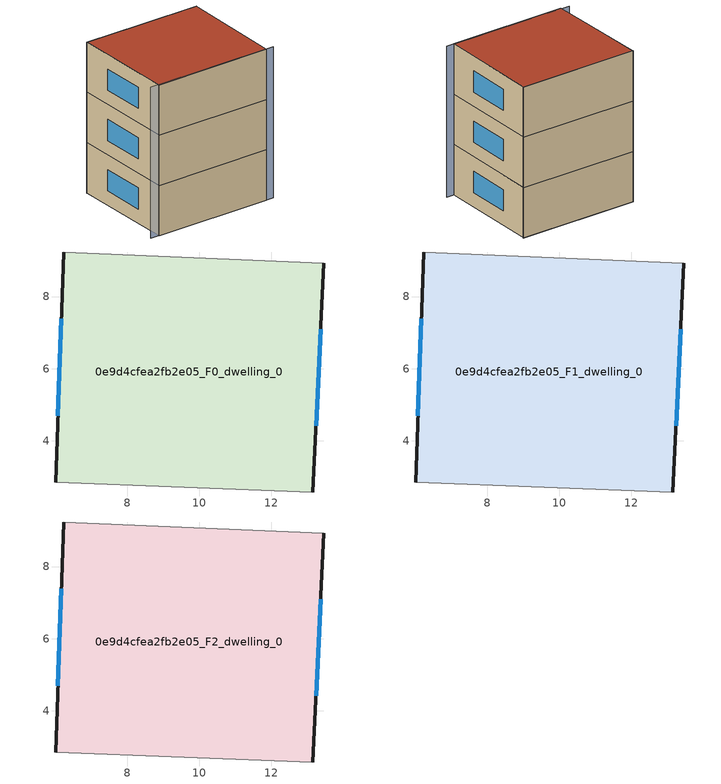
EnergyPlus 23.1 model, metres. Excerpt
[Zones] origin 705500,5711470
0e9d4cfea2fb2e05_F0_dwelling_0
 floor ground (EU_floor_Construction): 13.45,8.93 13.15,2.58 6.01,2.85 6.23,9.24 z0
 wall outside (EU_wall_Construction): 13.15,2.58 13.45,8.93 / 6.23,9.24 6.01,2.85 z0:3
 wall adiabatic (EU_wall_Construction): 6.01,2.85 13.15,2.58 / 13.45,8.93 6.23,9.24 z0:3
 window (EU_Window_Construction): 13.24,4.41 13.37,7.09 / 6.17,7.39 6.07,4.69 z0.87:2.13
0e9d4cfea2fb2e05_F1_dwelling_0
 floor to 0e9d4cfea2fb2e05_F0_dwelling_0 (EU_floor_Construction): 13.45,8.93 13.15,2.58 6.01,2.85 6.23,9.24 z3
 wall outside (EU_wall_Construction): 13.15,2.58 13.45,8.93 / 6.23,9.24 6.01,2.85 z3:6
 wall adiabatic (EU_wall_Construction): 6.01,2.85 13.15,2.58 / 13.45,8.93 6.23,9.24 z3:6
 window (EU_Window_Construction): 13.24,4.41 13.37,7.09 / 6.17,7.39 6.07,4.69 z3.87:5.13
0e9d4cfea2fb2e05_F2_dwelling_0
 floor to 0e9d4cfea2fb2e05_F1_dwelling_0 (EU_floor_Construction): 13.45,8.93 13.15,2.58 6.01,2.85 6.23,9.24 z6
 wall outside (EU_wall_Construction): 13.15,2.58 13.45,8.93 / 6.23,9.24 6.01,2.85 z6:9
 wall adiabatic (EU_wall_Construction): 6.01,2.85 13.15,2.58 / 13.45,8.93 6.23,9.24 z6:9
 window (EU_Window_Construction): 13.24,4.41 13.37,7.09 / 6.17,7.39 6.07,4.69 z6.87:8.13
 roof outside (EU_roof_Construction): 13.15,2.58 13.45,8.93 6.23,9.24 6.01,2.85 z9
shading: 5.52,2.94 13.61,2.57 / 13.48,8.92 6.21,9.24 z0:9
[Building]
EU S2 Campaign: North Axis=0; Terrain=City; Solar Distribution=FullExterior
[Site:Location]
London: Latitude=51.5; Longitude=-0.5; Time Zone=0; Elevation=25
[SizingPeriod:WeatherFileDays]
AnnualSizingPeriod: Begin Month=1; Begin Day of Month=1; End Month=12; End Day of Month=31; Day of Week for Start Day=Monday; Use Weather File Daylight Saving Period=No; Use Weather File Rain and Snow Indicators=No
[MATERIAL]
EU_InternalMass_Material: Roughness=MediumRough; Thickness=0.1; Conductivity=1; Density=1800; Specific Heat=900; Thermal Absorptance=0.9; Solar Absorptance=0.7; Visible Absorptance=0.7
[MATERIAL:NOMASS] Roughness=MediumRough; Thermal Absorptance=0.9; Solar Absorptance=0.7; Visible Absorptance=0.7
Name | Thermal Resistance
EU_wall_NoMass | 0.724719
EU_roof_NoMass | 2.98947
EU_floor_NoMass | 2.39157
[WINDOWMATERIAL:SIMPLEGLAZINGSYSTEM]
EU_Window_SimpleGlazing: UFactor=2.63425; Solar Heat Gain Coefficient=0.76; Visible Transmittance=0.76
[CONSTRUCTION]
EU_wall_Construction: EU_wall_NoMass
EU_roof_Construction: EU_roof_NoMass
EU_floor_Construction: EU_floor_NoMass
EU_Window_Construction: EU_Window_SimpleGlazing
EU_InternalMass_Construction: EU_InternalMass_Material
[ZONE] Type=1; Multiplier=1; Ceiling Height=autocalculate; Floor Area=autocalculate; Part of Total Floor Area=Yes
Name | Volume
0e9d4cfea2fb2e05_F0_dwelling_0 | 137.457
0e9d4cfea2fb2e05_F1_dwelling_0; 0e9d4cfea2fb2e05_F2_dwelling_0 | 137.456
[INTERNALMASS] Construction=EU_InternalMass_Construction; Surface Area=45.8186
Name | Zone or ZoneList
0e9d4cfea2fb2e05_F0_dwelling_0_EU_InternalMass | 0e9d4cfea2fb2e05_F0_dwelling_0
0e9d4cfea2fb2e05_F1_dwelling_0_EU_InternalMass | 0e9d4cfea2fb2e05_F1_dwelling_0
0e9d4cfea2fb2e05_F2_dwelling_0_EU_InternalMass | 0e9d4cfea2fb2e05_F2_dwelling_0
[OTHEREQUIPMENT] Fuel Type=Electricity; Design Level Calculation Method=Watts/Area; Power per Zone Floor Area=1; Fraction Latent=0; Fraction Radiant=0; Fraction Lost=0; Carbon Dioxide Generation Rate=0; EndUse Subcategory=EU_Step8_InternalGains
Name | Zone or ZoneList or Space or SpaceList | Schedule
EU_Step8_InternalGain_0e9d4cfea2fb2e05_F0_dwelling_0_f000 | 0e9d4cfea2fb2e05_F0_dwelling_0 | EU_Step8_GainSchedule_0e9d4cfea2fb2e05_F0_dwelling_0_f000
EU_Step8_InternalGain_0e9d4cfea2fb2e05_F1_dwelling_0_f000 | 0e9d4cfea2fb2e05_F1_dwelling_0 | EU_Step8_GainSchedule_0e9d4cfea2fb2e05_F1_dwelling_0_f000
EU_Step8_InternalGain_0e9d4cfea2fb2e05_F2_dwelling_0_f000 | 0e9d4cfea2fb2e05_F2_dwelling_0 | EU_Step8_GainSchedule_0e9d4cfea2fb2e05_F2_dwelling_0_f000
[ZONEVENTILATION:DESIGNFLOWRATE] Schedule=EU_AlwaysOn; Design Flow Rate Calculation Method=AirChanges/Hour; Air Changes per Hour=0.418135; Ventilation Type=Natural; Fan Pressure Rise=0; Fan Total Efficiency=1; Constant Term Coefficient=1; Temperature Term Coefficient=0; Velocity Term Coefficient=0; Velocity Squared Term Coefficient=0; Minimum Indoor Temperature=-100; Maximum Indoor Temperature=100; Delta Temperature=-100; Minimum Outdoor Temperature=-100; Maximum Outdoor Temperature=100; Maximum Wind Speed=40
Name | Zone or ZoneList or Space or SpaceList
EU_ConstantAir_0e9d4cfea2fb2e05_F0_dwelling_0 | 0e9d4cfea2fb2e05_F0_dwelling_0
EU_ConstantAir_0e9d4cfea2fb2e05_F1_dwelling_0 | 0e9d4cfea2fb2e05_F1_dwelling_0
EU_ConstantAir_0e9d4cfea2fb2e05_F2_dwelling_0 | 0e9d4cfea2fb2e05_F2_dwelling_0
[HVACTEMPLATE:THERMOSTAT] Constant Heating Setpoint=20; Constant Cooling Setpoint=50
EU_HeatOnly_0e9d4cfea2fb2e05_F0_dwelling_0; EU_HeatOnly_0e9d4cfea2fb2e05_F1_dwelling_0; EU_HeatOnly_0e9d4cfea2fb2e05_F2_dwelling_0
[HVACTEMPLATE:ZONE:IDEALLOADSAIRSYSTEM] System Availability Schedule=EU_AlwaysOn; Maximum Heating Supply Air Temperature=50; Minimum Cooling Supply Air Temperature=13; Maximum Heating Supply Air Humidity Ratio=0.0156; Minimum Cooling Supply Air Humidity Ratio=0.0077; Heating Limit=NoLimit; Cooling Limit=NoLimit; Heating Availability Schedule=EU_AlwaysOn; Cooling Availability Schedule=EU_CoolingOff; Dehumidification Control Type=ConstantSensibleHeatRatio; Cooling Sensible Heat Ratio=0.7; Dehumidification Setpoint=60; Humidification Control Type=None; Humidification Setpoint=30; Outdoor Air Method=None; Outdoor Air Flow Rate per Person=0.00944; Outdoor Air Flow Rate per Zone Floor Area=0; Outdoor Air Flow Rate per Zone=0; Demand Controlled Ventilation Type=None; Outdoor Air Economizer Type=NoEconomizer; Heat Recovery Type=None; Sensible Heat Recovery Effectiveness=0.7; Latent Heat Recovery Effectiveness=0.65
Name | Template Thermostat
0e9d4cfea2fb2e05_F0_dwelling_0 | EU_HeatOnly_0e9d4cfea2fb2e05_F0_dwelling_0
0e9d4cfea2fb2e05_F1_dwelling_0 | EU_HeatOnly_0e9d4cfea2fb2e05_F1_dwelling_0
0e9d4cfea2fb2e05_F2_dwelling_0 | EU_HeatOnly_0e9d4cfea2fb2e05_F2_dwelling_0
[SIZING:ZONE] Zone Cooling Design Supply Air Temperature Input Method=SupplyAirTemperature; Zone Cooling Design Supply Air Temperature=13; Zone Heating Design Supply Air Temperature Input Method=SupplyAirTemperature; Zone Heating Design Supply Air Temperature=50; Zone Cooling Design Supply Air Humidity Ratio=0.008; Zone Heating Design Supply Air Humidity Ratio=0.008; Cooling Design Air Flow Method=DesignDay; Cooling Design Air Flow Rate=0; Cooling Minimum Air Flow per Zone Floor Area=0.000762; Cooling Minimum Air Flow=0; Cooling Minimum Air Flow Fraction=0.2; Heating Design Air Flow Method=DesignDay; Heating Design Air Flow Rate=0; Heating Maximum Air Flow per Zone Floor Area=0.002032; Heating Maximum Air Flow=0.141576; Heating Maximum Air Flow Fraction=0.3; Account for Dedicated Outdoor Air System=No; Dedicated Outdoor Air System Control Strategy=NeutralSupplyAir; Dedicated Outdoor Air Low Setpoint Temperature for Design=autosize; Dedicated Outdoor Air High Setpoint Temperature for Design=autosize; Zone Load Sizing Method=Sensible Load Only No Latent Load; Zone Latent Cooling Design Supply Air Humidity Ratio Input Method=HumidityRatioDifference; Zone Cooling Design Supply Air Humidity Ratio Difference=0.005; Zone Latent Heating Design Supply Air Humidity Ratio Input Method=HumidityRatioDifference; Zone Humidification Design Supply Air Humidity Ratio Difference=0.005
0e9d4cfea2fb2e05_F0_dwelling_0; 0e9d4cfea2fb2e05_F1_dwelling_0; 0e9d4cfea2fb2e05_F2_dwelling_0
[SCHEDULE:CONSTANT]
Name | Hourly Value
EU_AlwaysOn | 1
EU_CoolingOff | 0
[SCHEDULE:FILE] Column Number=1; Rows to Skip at Top=0; Number of Hours of Data=8760; Column Separator=Comma; Interpolate to Timestep=No; Minutes per Item=60; Adjust Schedule for Daylight Savings=Yes
Name | File
EU_Step8_GainSchedule_0e9d4cfea2fb2e05_F0_dwelling_0_f000 | ../../schedules/0e9d4cfea2fb2e05/0e9d4cfea2fb2e05_F0_dwelling_0_f000_gain.csv
EU_Step8_GainSchedule_0e9d4cfea2fb2e05_F1_dwelling_0_f000 | ../../schedules/0e9d4cfea2fb2e05/0e9d4cfea2fb2e05_F1_dwelling_0_f000_gain.csv
EU_Step8_GainSchedule_0e9d4cfea2fb2e05_F2_dwelling_0_f000 | ../../schedules/0e9d4cfea2fb2e05/0e9d4cfea2fb2e05_F2_dwelling_0_f000_gain.csv
